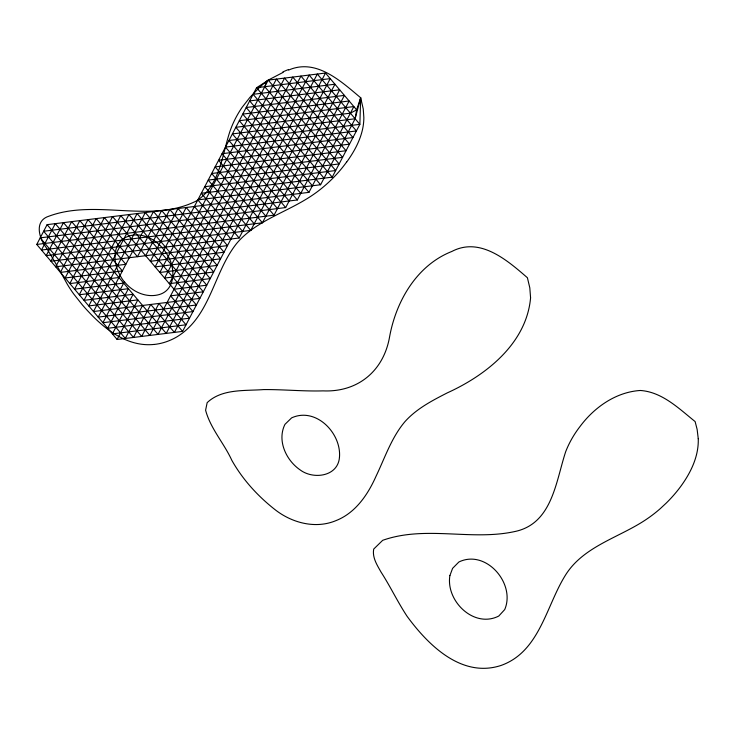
<?xml version="1.0" encoding="UTF-8"?>
<svg xmlns="http://www.w3.org/2000/svg" width="735" height="735" viewBox="0 0 735 735"><rect width="100%" height="100%" fill="white"/><g stroke="black" fill="none" stroke-linecap="round" stroke-linejoin="round"><path stroke-width="1.1" d="M288.57 70.091C316.243 57.964 341.049 81.401 360.674 97.764L359.865 124.353L332.22 177.144L201.307 193.287L239.132 238.002L325.495 73.041L356.64 109.855L355.134 118.767L320.589 184.751L197.853 199.892L230.946 239.013M346.672 162.086C353.884 152.099 360.04 141.028 362.649 128.882A73.959 63.394 -10 0 0 363.853 117.637L363.255 108.991L360.674 97.764L355.134 118.767L232.398 133.908L289.131 200.977M325.495 73.041L268.22 80.106L266.483 81.263L264.765 86.702L335.675 170.548L204.762 186.69L242.587 231.406M360.674 97.764L356.64 109.855L350.402 113.172L235.852 127.302L297.317 199.966L349.134 100.989L242.761 114.109L308.948 192.359L353.857 106.575L239.307 120.705L300.771 193.369M312.403 185.762L246.216 107.512L344.403 95.394L285.676 207.573L228.943 140.504L359.865 124.353L317.309 74.051L182.583 331.393L117.122 339.469L36.75 244.452L47.114 224.653L308.948 192.359M145.668 255.706L169.849 209.512L217.128 265.409L159.853 272.474L256.579 87.713L270.002 79.178L283.15 72.352M117.122 339.469L137.849 299.88L88.751 305.935L137.123 213.554L203.31 291.804L170.575 295.837L189.492 318.2L107.668 328.288L128.395 288.699L79.297 294.753L120.751 215.575L196.401 304.997L98.214 317.107L153.486 211.533L210.219 278.602L169.307 283.655L276.397 79.095L342.583 157.345L211.671 173.497L254.218 223.798M142.581 305.466L125.308 338.458L40.204 237.855L285.676 207.573M265.859 216.191L218.58 160.294L349.502 144.152L292.769 77.074L158.034 334.425L63.476 222.631L46.204 255.633L250.764 230.395L330.217 78.627L256.579 87.713L332.22 177.144M262.404 222.788L215.125 166.9L346.038 150.749L284.583 78.085L149.848 335.426L55.3 223.642L41.482 250.038L262.404 222.788L334.949 84.222L253.125 94.31L324.043 178.155M36.75 244.452L274.036 215.18L339.68 89.808L249.67 100.915L320.589 184.751M117.775 245.159L119.796 242.21M297.317 199.966L43.659 231.249L133.485 337.448L150.758 304.455L174.397 332.404L309.132 75.062L356.411 130.949L225.489 147.101L277.49 208.584M239.132 238.002L50.935 261.219L71.662 221.63L166.22 333.414L300.946 76.072L352.956 137.546L222.034 153.698L274.036 215.18M118.941 277.518L69.843 283.572L104.388 217.588L137.482 256.717L161.663 210.522L213.674 272.005L164.576 278.06L268.22 80.106L339.129 163.942L208.216 180.093L250.764 230.395M174.03 289.241L206.765 285.208L145.3 212.544L93.483 311.521L199.856 298.401L128.937 214.565L84.029 300.339L133.118 294.285L112.391 333.874L186.038 324.796L167.121 302.434M154.028 344.439C128.432 347.085 106.189 330.428 89.551 312.816A238.627 204.541 -10 0 1 82.348 304.878L73.601 293.844A154.901 132.769 -10 0 1 67.17 284.004C60.435 271.674 53.554 259.427 46.13 247.502C39.019 238.168 34.021 220.849 48.905 216.2C96.441 198.542 150.5 224.01 196.456 200.931A41.086 35.216 -10 0 0 200.416 198.101C220.022 181.977 222.328 154.966 229.623 132.3A118.059 101.2 -10 0 1 241.953 107.567L249.817 97.498L258.977 87.924A148.939 127.688 -10 0 1 266.483 81.273M124.693 282.102C132.741 292.034 146.504 298.134 159.173 294.588C175.941 289.774 175.472 267.411 167.516 255.247A53.021 48.501 -46.6 0 0 161.406 246.85L160.506 245.913A48.446 44.293 -41.3 0 0 155.581 241.677C148.984 236.698 140.413 233.886 132.153 235.283A19.56 16.887 -21 0 0 128.386 236.257A17.98 15.959 -19.9 0 0 119.704 242.146M194.398 206.489L227.492 245.609L55.658 266.805L79.839 220.619L122.396 270.921L65.121 277.986L96.212 218.598L129.305 257.728M182.583 331.393L158.944 303.445L141.671 336.437L47.114 224.653M124.582 282.185A50.844 46.966 -28.6 0 1 117.637 270.021C114.871 263.121 113.916 255.146 116.452 248.035A22.307 20.424 -12.9 0 1 117.756 245.141M282.846 71.947A102.349 82.531 19.6 0 1 288.267 69.632M346.589 162.049A141.037 120.898 -10 0 1 317.603 191.532A132.612 113.686 -10 0 1 304.997 199.92C283.894 212.571 259.584 220.711 241.613 238.085A71.956 61.712 -9.9 0 0 236.339 243.873C213.472 272.823 210.605 316.032 177.31 336.621A53.857 46.167 -10 0 1 170.805 339.983A47.518 40.747 -10 0 1 154.038 344.476M449.884 575.606C445.658 600.982 473.992 628.71 498.762 616.049L504.706 609.581C515.915 583.636 485.908 548.824 458.87 561.999L452.595 568.348L449.884 575.606M698.25 438.685C698.847 456.27 690.79 472.688 680.638 486.561A146.044 125.152 -10 0 1 666.241 503.08L660.26 508.648A131.611 112.841 -10 0 1 639.321 523.807C613.431 539.242 581.275 548.751 564.893 576.084C545.912 606.972 539.325 651.908 500.958 665.487C461.626 678.304 428.266 645.192 407.126 616.353C397.699 602.084 390.386 586.548 381.097 572.179C377.147 565.132 372.121 557.553 373.702 549.082L382.687 540.317C425.271 525.222 470.997 540.969 514.353 531.635C552.325 524.055 555.779 481.563 565.702 451.639A115.625 99.106 -10 0 1 580.007 426.53C594.266 407.319 615.958 392.012 640.314 390.478C662.143 391.911 678.975 408.614 695.126 421.578L697.129 429.378L698.25 438.685M530.578 297.831C526.536 343.374 486.248 375.181 447.321 392.858C432.106 400.639 416.46 408.743 404.911 421.688C391.489 437.564 384.956 457.657 376.081 476.151C367.886 494.609 355.575 512.874 336.06 520.582C315.545 529.228 291.896 522.934 274.945 509.575C257.7 496.033 242.578 479.45 231.81 460.285C223.991 443.141 210.486 428.597 205.598 410.222L207.16 402.651C221.952 388.631 244.645 390.992 263.58 389.587C283.425 389.403 303.224 391.452 323.069 390.873C357.715 392.407 383.385 371.166 389.486 337.402C395.88 301.469 416.598 265.307 451.878 251.444C480.102 236.606 507.233 260.245 527.408 277.738L529.806 287.835L530.578 297.831M339.451 457.51C337.815 476.684 313.294 479.79 300.174 469.931C286.108 460.321 276.865 440.55 284.959 424.352L291.63 417.866C315.967 406.694 341.683 433.338 339.451 457.51M88.025 219.609L60.389 272.4L125.85 264.324L88.025 219.609M112.574 216.577L74.575 289.167L123.664 283.113L102.937 322.702L192.947 311.594L112.574 216.577M178.035 208.51L150.399 261.292L224.037 252.206L186.212 207.5L155.122 266.888L220.583 258.812L178.035 208.51"/></g></svg>
